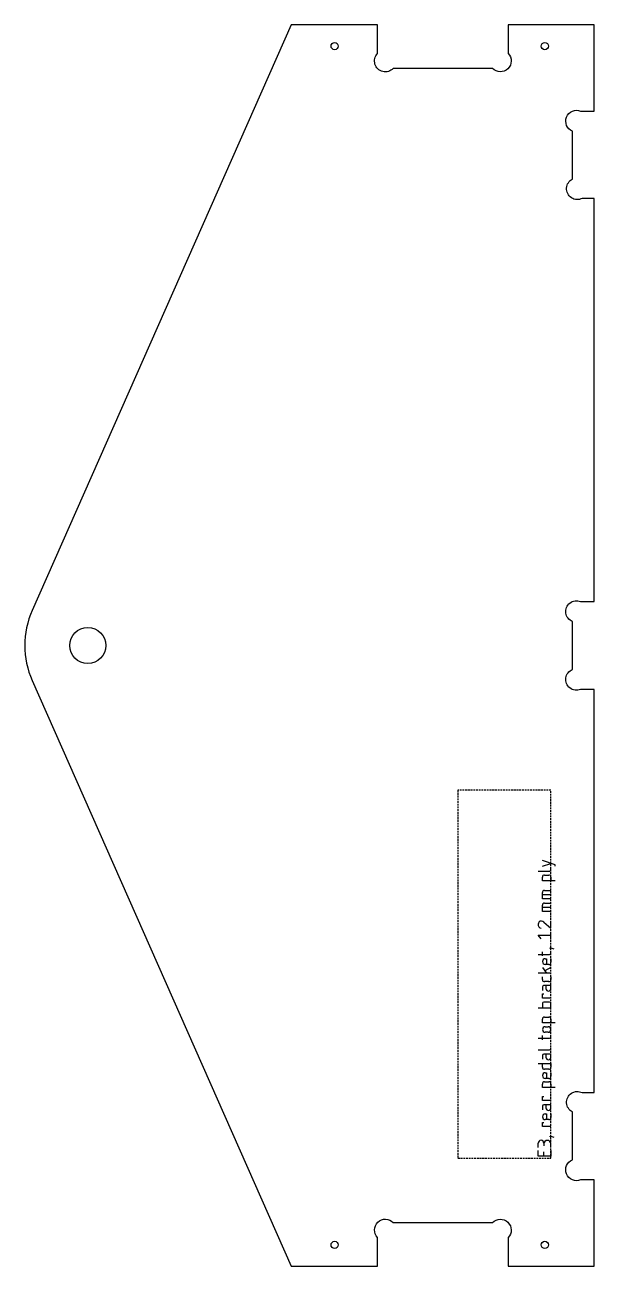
# Model space of a CAD drawing. Header units: millimetres. Extents: x -167 to -9, y -1558 to -1214.
import ezdxf

# ---------------------------------------------------------------- set-up
doc = ezdxf.new("R2010")
doc.units = ezdxf.units.MM
doc.linetypes.add('DASHED', pattern=[0.75, 0.5, -0.25])
doc.layers.get('0').update_dxf_attribs({"linetype": 'CONTINUOUS'})
doc.layers.add('1', color=7, linetype='DASHED')

msp = doc.modelspace()

# ---------------------------------------------------------------- linework, layer by layer
for p, q in [((-20.06, -1446.75), (-23.57, -1445.58)), ((-23.57, -1447.14), (-21.23, -1446.36)), ((-20.06, -1447.14), (-20.06, -1446.75)), ((-24.74, -1448.51), (-21.81, -1448.51)), ((-23.57, -1451.14), (-23.57, -1450.16)), ((-20.06, -1451.14), (-23.57, -1451.14)), ((-22.98, -1449.58), (-21.81, -1449.58)), ((-21.23, -1450.16), (-21.23, -1451.14)), ((-23.57, -1456.21), (-23.57, -1454.45)), ((-21.23, -1455.04), (-23.57, -1455.04)), ((-22.98, -1453.87), (-21.23, -1453.87)), ((-21.23, -1456.21), (-23.57, -1456.21)), ((-23.57, -1459.72), (-23.57, -1457.96)), ((-21.23, -1458.55), (-23.57, -1458.55)), ((-22.98, -1457.38), (-21.23, -1457.38)), ((-21.23, -1459.72), (-23.57, -1459.72)), ((-23.18, -1462.64), (-21.23, -1464.3)), ((-21.23, -1464.3), (-21.23, -1462.35)), ((-21.23, -1467.23), (-21.23, -1465.28)), ((-23.96, -1467.23), (-24.74, -1466.25)), ((-24.74, -1466.25), (-21.23, -1466.25)), ((-24.74, -1471.61), (-21.81, -1471.61)), ((-23.57, -1472), (-23.57, -1470.83)), ((-21.42, -1469.96), (-21.42, -1469.76)), ((-21.42, -1469.76), (-21.23, -1469.76)), ((-21.23, -1469.96), (-21.42, -1469.96)), ((-21.23, -1469.76), (-21.23, -1469.96)), ((-21.23, -1469.76), (-20.45, -1470.05)), ((-21.23, -1471.03), (-21.23, -1470.83)), ((-23.57, -1475.22), (-22.4, -1476.78)), ((-21.23, -1475.22), (-22.88, -1476.1)), ((-22.79, -1472.78), (-22.4, -1472.78)), ((-21.81, -1474.34), (-22.79, -1474.34)), ((-22.4, -1472.78), (-22.4, -1474.34)), ((-21.23, -1472.78), (-21.23, -1473.76)), ((-21.23, -1476.78), (-24.74, -1476.78)), ((-23.57, -1478.54), (-23.57, -1477.76)), ((-21.81, -1479.12), (-22.98, -1479.12)), ((-21.23, -1477.76), (-21.23, -1478.54)), ((-23.57, -1480.78), (-23.57, -1481.56)), ((-23.57, -1483.7), (-23.57, -1482.53)), ((-23.57, -1482.53), (-23.18, -1482.53)), ((-21.23, -1480.19), (-22.98, -1480.19)), ((-22.59, -1480.19), (-22.59, -1481.07)), ((-21.23, -1481.07), (-21.23, -1480.19)), ((-21.23, -1483.7), (-23.57, -1483.7)), ((-23.57, -1485.36), (-23.57, -1486.34)), ((-21.81, -1484.78), (-22.98, -1484.78)), ((-21.23, -1486.34), (-21.23, -1485.36)), ((-24.74, -1486.34), (-21.23, -1486.34)), ((-22.98, -1488.97), (-21.81, -1488.97)), ((-23.57, -1490.53), (-23.57, -1489.55)), ((-20.06, -1490.53), (-23.57, -1490.53)), ((-22.79, -1491.6), (-22.01, -1491.6)), ((-21.23, -1489.55), (-21.23, -1490.53)), ((-24.74, -1494.82), (-21.81, -1494.82)), ((-23.57, -1495.21), (-23.57, -1494.04)), ((-22.01, -1493.16), (-22.79, -1493.16)), ((-21.23, -1494.23), (-21.23, -1494.04)), ((-24.74, -1498.04), (-21.81, -1498.04)), ((-23.57, -1499.79), (-23.57, -1500.57)), ((-21.23, -1499.21), (-22.98, -1499.21)), ((-22.59, -1499.21), (-22.59, -1500.08)), ((-21.23, -1500.08), (-21.23, -1499.21)), ((-24.74, -1501.84), (-21.23, -1501.84)), ((-23.57, -1502.81), (-23.57, -1501.84)), ((-21.23, -1501.84), (-21.23, -1502.81)), ((-21.81, -1503.4), (-22.98, -1503.4)), ((-22.79, -1504.37), (-22.4, -1504.37)), ((-21.81, -1505.93), (-22.79, -1505.93)), ((-22.4, -1504.37), (-22.4, -1505.93)), ((-21.23, -1504.37), (-21.23, -1505.35)), ((-23.57, -1508.47), (-23.57, -1507.49)), ((-20.06, -1508.47), (-23.57, -1508.47)), ((-22.98, -1506.91), (-21.81, -1506.91)), ((-21.23, -1507.49), (-21.23, -1508.47)), ((-23.57, -1512.08), (-23.57, -1510.91)), ((-23.57, -1510.91), (-23.18, -1510.91)), ((-21.23, -1512.08), (-23.57, -1512.08)), ((-21.23, -1513.25), (-22.98, -1513.25)), ((-22.59, -1513.25), (-22.59, -1514.12)), ((-21.23, -1514.12), (-21.23, -1513.25)), ((-23.57, -1513.83), (-23.57, -1514.61)), ((-22.79, -1515.78), (-22.4, -1515.78)), ((-22.4, -1515.78), (-22.4, -1517.34)), ((-21.23, -1515.78), (-21.23, -1516.76)), ((-23.57, -1519.29), (-23.57, -1518.12)), ((-23.57, -1518.12), (-23.18, -1518.12)), ((-21.23, -1519.29), (-23.57, -1519.29)), ((-21.81, -1517.34), (-22.79, -1517.34)), ((-24.74, -1525.04), (-24.74, -1523.87)), ((-23.18, -1523.87), (-23.18, -1524.65)), ((-21.42, -1522.12), (-21.42, -1521.92)), ((-21.42, -1521.92), (-21.23, -1521.92)), ((-21.23, -1522.12), (-21.42, -1522.12)), ((-21.23, -1521.92), (-21.23, -1522.12)), ((-21.23, -1521.92), (-20.45, -1522.22)), ((-24.74, -1527.48), (-24.74, -1525.92)), ((-23.18, -1527.48), (-23.18, -1526.31)), ((-21.23, -1525.04), (-21.23, -1524.07)), ((-21.23, -1525.92), (-21.23, -1527.48)), ((-21.23, -1527.48), (-24.74, -1527.48))]:
    msp.add_line(p, q)
msp.add_lwpolyline([(-165.03, -1376.25, 0.211422), (-165.03, -1395.68), (-93.19, -1557.97), (-69.29, -1557.97), (-69.29, -1550.01, -1), (-64.95, -1545.87), (-37.39, -1545.87, -1), (-33.09, -1550.06), (-33.09, -1557.97), (-9.33, -1557.97), (-9.23, -1557.97), (-9.23, -1534.07), (-12.98, -1534.07, -1), (-15.23, -1528.5), (-15.23, -1515.23, -1), (-12.54, -1509.87), (-9.23, -1509.87), (-9.23, -1398.17), (-13, -1398.17, -1), (-15.23, -1392.59), (-15.23, -1385.97), (-15.23, -1379.34, -1), (-13, -1373.77), (-9.23, -1373.77), (-9.23, -1262.07), (-12.54, -1262.07, -1), (-15.23, -1256.7), (-15.23, -1243.43, -1), (-12.98, -1237.87), (-9.23, -1237.87), (-9.23, -1213.97), (-9.33, -1213.97), (-33.09, -1213.97), (-33.09, -1221.88, -1), (-37.39, -1226.07), (-64.95, -1226.07, -1), (-69.29, -1221.93), (-69.29, -1213.97), (-93.19, -1213.97)], format="xyb", close=True)
for centre, radius in [((-81.19, -1219.86), 1), ((-22.91, -1219.86), 1), ((-149.64, -1385.97), 5), ((-81.19, -1552.07), 1), ((-22.91, -1552.07), 1)]:
    msp.add_circle(centre, radius)
for centre, radius, start, end in [((-21.74, -1447.99), 0.52, -97.7686, 7.7686), ((-23.05, -1450.09), 0.52, 82.2314, 187.7686), ((-21.74, -1450.09), 0.52, -7.7686, 97.7686), ((-23.05, -1454.38), 0.52, 82.2314, 187.7686), ((-23.05, -1457.89), 0.52, 82.2314, 187.7686), ((-23.96, -1463.12), 0.779, 82.2314, 187.7686), ((-23.77, -1463.35), 0.973, 173.0482, 259.0066), ((-23.79, -1463.13), 0.784, 38.5167, 95.0861), ((-21.74, -1471.1), 0.52, -97.7686, 7.7686), ((-22.79, -1473.56), 0.78, 90, 270), ((-21.74, -1473.83), 0.52, -97.7686, 7.7686), ((-23.05, -1478.61), 0.52, 172.2314, 277.7686), ((-21.74, -1478.61), 0.52, -97.7686, 7.7686), ((-23.05, -1480.71), 0.52, 82.2314, 187.7686), ((-21.91, -1481.07), 0.682, -180, 0), ((-23.05, -1485.29), 0.52, 82.2314, 187.7686), ((-21.74, -1485.29), 0.52, -7.7686, 97.7686), ((-23.05, -1489.48), 0.52, 82.2314, 187.7686), ((-21.74, -1489.48), 0.52, -7.7686, 97.7686), ((-22.79, -1492.38), 0.78, 90, 270), ((-22.01, -1492.38), 0.78, -90, 90), ((-21.74, -1494.3), 0.52, -97.7686, 7.7686), ((-23.05, -1499.72), 0.52, 82.2314, 187.7686), ((-21.74, -1497.52), 0.52, -97.7686, 7.7686), ((-23.05, -1502.88), 0.52, 172.2314, 277.7686), ((-21.91, -1500.08), 0.682, -180, 0), ((-21.74, -1502.88), 0.52, -97.7686, 7.7686), ((-22.79, -1505.15), 0.78, 90, 270), ((-21.74, -1505.42), 0.52, -97.7686, 7.7686), ((-23.05, -1507.42), 0.52, 82.2314, 187.7686), ((-21.74, -1507.42), 0.52, -7.7686, 97.7686), ((-23.05, -1513.76), 0.52, 82.2314, 187.7686), ((-22.79, -1516.56), 0.78, 90, 270), ((-21.91, -1514.12), 0.682, -180, 0), ((-21.74, -1516.83), 0.52, -97.7686, 7.7686), ((-23.96, -1523.87), 0.78, 0, 180), ((-22.2, -1524.07), 0.975, 0, 180)]:
    msp.add_arc(centre, radius, start, end)
at = {"layer": '1'}
for p, q in [((-21.23, -1426.07), (-47, -1426.07)), ((-47, -1426.07), (-47, -1528.07)), ((-21.23, -1528.07), (-21.23, -1426.07)), ((-47, -1528.07), (-21.23, -1528.07))]:
    msp.add_line(p, q, dxfattribs=at)

doc.saveas('drawing.dxf')
